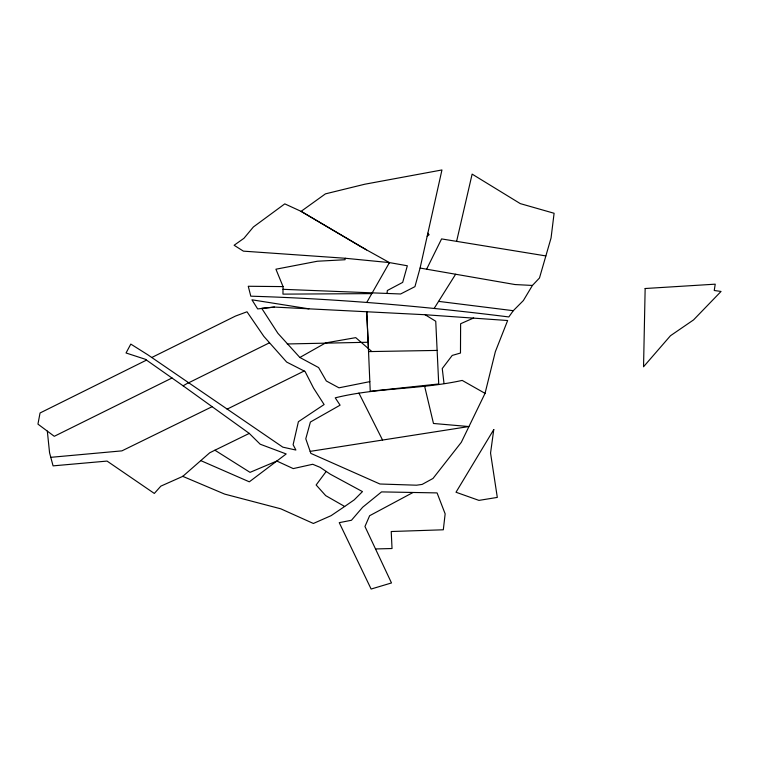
<?xml version="1.0" encoding="UTF-8"?>
<svg xmlns="http://www.w3.org/2000/svg" width="759" height="759" viewBox="0 0 759 759"><rect width="100%" height="100%" fill="white"/><g stroke="black" fill="none" stroke-linecap="round" stroke-linejoin="round"><path stroke-width="1.14" d="M387.024 293.505L387.346 290.507L402.687 282.386L407.336 265.773L389.443 262.595L345.326 258.269L345.013 259.739L317.414 261.229L275.925 269.208L283.06 286.598L282.955 294.131L371.787 293.619M283.022 289.321L400.619 293.98L414.936 286.646L420.106 267.984L441.947 169.959L364.718 184.238L325.431 193.868L301.095 211.353L284.786 203.867L253.383 226.969L243.952 238.298L234.123 245.261L243.392 251.144L345.326 258.269M456.605 241.371L472.126 174.115L520.294 203.621L554.098 213.27L551.062 237.965L539.478 277.993L532.41 285.45L523.368 300.555L513.283 310.697L508.824 316.949C423.171 306.181 337.1 298.799 250.793 296.181L248.259 286.266L283.06 286.598M485.048 393.361L462.193 380.411C420.277 389.661 376.9 387.479 335.241 397.839L340.098 405.173L310.403 422.032L305.782 438.787L310.858 453.389L379.917 484.005L416.52 485.2L422.137 484.413L433 478.455L461.311 442.307L485.048 393.361L495.342 351.702L507.638 320.516L425.097 314.729L274.426 307.072L257.662 308.922L251.941 299.805L308.885 308.828M420.088 268.041L426.615 269.198L441.586 238.914L545.863 255.925M366.815 302.348L389.443 262.595L361.531 247.092L301.095 211.353L366.531 249.872M434.205 308.363L455.628 274.236M326.199 471.434L316.142 484.982L325.687 495.618L344.671 506.471L354.235 499.849L362.47 491.604L330.25 474.176L320.146 467.354L312.708 464.271L293.24 468.597L276.817 461.036L250.034 472.354L214.901 450.21L209.702 452.8L182.796 476.358L160.842 486.139L154.324 493.445L107.057 461.083L53.073 465.865L49.563 452.781L47.333 431.131M427.175 236.239L429.101 234.74L427.858 233.184M344.671 506.471L331.076 515.674L313.372 523.473L280.802 508.824L224.664 494.1L182.587 476.272M151.743 357.508L235.47 316.076L246.998 311.788L263.866 336.408L286.665 362.071L305.052 371.455L313.533 388.077L324.112 404.547L298.401 421.7L293.116 444.708L295.906 450.049L282.803 447.146L147.834 354.814L130.804 344.093L126.041 352.982L145.273 359.244L183.109 385.819L188.431 382.735M274.426 307.072L261.722 308.325L277.898 333.305L299.852 357.47L325.63 342.907L355.743 337.641L371.844 351.54M413.01 492.496L369.633 515.712L364.956 526.49L391.492 582.95L371.123 589.041L339.245 522.657L351.455 520.266L362.669 507.23L381.54 491.898L437.07 492.904L445.154 513.862L443.313 529.791L391.227 531.518L392.033 548.529L375.515 548.947M146.506 360.108L40.047 412.981L37.95 424.129L54.278 436.302L172.046 377.982M188.583 382.83L269.521 342.774M227.112 409.148L304.188 371.018M212.122 406.682L121.914 450.865L50.787 457.326M214.901 450.21L249.265 433.408L260.185 444.205L286.19 453.958L249.322 481.823L200.718 460.58M473.654 317.983L460.618 323.742L460.476 353.039L452.212 355.43L442.25 368.551L443.977 383.181M369.823 381.635L338.96 387.821L326.313 380.971L318.6 367.565L299.852 357.47M310.156 451.377L468.834 426.549L433.474 423.475L424.604 386.122M287.225 343.969L368.153 342.252L370.231 391.264L438.721 383.978L435.742 321.256L425.097 314.729M368.551 351.597L437.127 350.421M532.41 285.45L515 284.549L426.615 269.198M438.588 301.37L513.283 310.697M388.532 262.51L389.253 262.927M183.109 385.819L249.265 433.408M358.912 393.086L382.555 440.049M368.153 342.252L366.711 311.759L368.428 348.59M645.15 288.515L643.547 366.768L670.463 335.734L693.555 319.9L721.05 291.447L714.247 290.498L715.225 284.17L645.15 288.515M493.777 429.547L490.551 453.076L497.306 497.411L478.938 500.39L456.007 492.24L493.777 429.547"/></g></svg>
